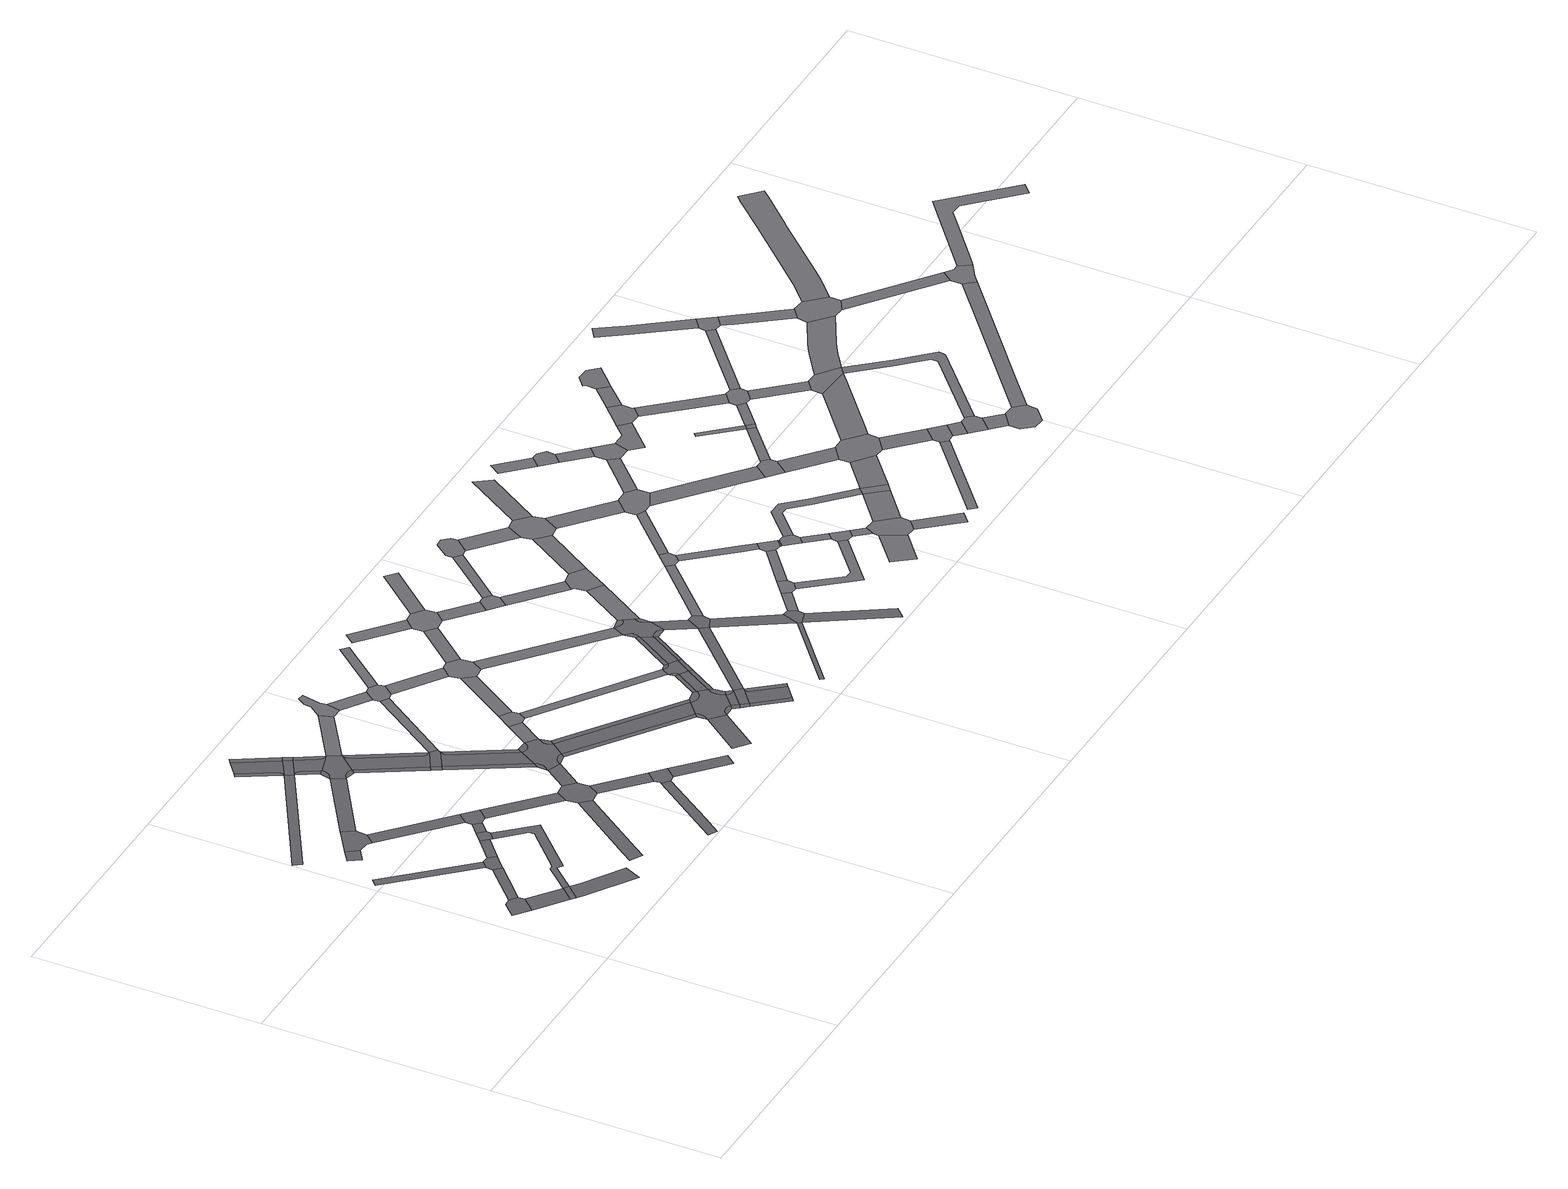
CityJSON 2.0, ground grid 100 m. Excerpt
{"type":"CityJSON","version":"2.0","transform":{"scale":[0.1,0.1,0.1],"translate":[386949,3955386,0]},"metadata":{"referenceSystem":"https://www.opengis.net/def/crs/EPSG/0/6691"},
"CityObjects":{
"road1":{"type":"Road","attributes":{"class":"1040","function":"9020","usage":"9","RoadStructureAttribute.sectionType":"4"},"geometry":[{"type":"MultiSurface","lod":"2","boundaries":[[[0,1,2,3,4,5]]],"semantics":{"surfaces":[{"type":"TrafficArea","function":"1020"}],"values":[0]}}]},
"road2":{"type":"Road","attributes":{"class":"1040","function":"9020","usage":"9","RoadStructureAttribute.sectionType":"1"},"geometry":[{"type":"MultiSurface","lod":"2","boundaries":[[[4,3,6,7]]],"semantics":{"surfaces":[{"type":"TrafficArea","function":"1000"}],"values":[0]}}]},
"road3":{"type":"Road","attributes":{"class":"1040","function":"9020","usage":"9","RoadStructureAttribute.sectionType":"4"},"geometry":[{"type":"MultiSurface","lod":"2","boundaries":[[[7,6,8,9]]],"semantics":{"surfaces":[{"type":"TrafficArea","function":"1020"}],"values":[0]}}]},
"road4":{"type":"Road","attributes":{"class":"1040","function":"9020","usage":"9","RoadStructureAttribute.sectionType":"1"},"geometry":[{"type":"MultiSurface","lod":"2","boundaries":[[[10,11,0,5,12,13]]],"semantics":{"surfaces":[{"type":"TrafficArea","function":"1000"}],"values":[0]}}]},
"road5":{"type":"Road","attributes":{"class":"1040","function":"9020","usage":"9","RoadStructureAttribute.sectionType":"1"},"geometry":[{"type":"MultiSurface","lod":"2","boundaries":[[[14,15,16,17]]],"semantics":{"surfaces":[{"type":"TrafficArea","function":"1000"}],"values":[0]}}]},
"road6":{"type":"Road","attributes":{"class":"1040","function":"9020","usage":"9","RoadStructureAttribute.sectionType":"1"},"geometry":[{"type":"MultiSurface","lod":"2","boundaries":[[[9,8,18,19,20,21]]],"semantics":{"surfaces":[{"type":"TrafficArea","function":"1000"}],"values":[0]}}]},
"road7":{"type":"Road","attributes":{"class":"1040","function":"9020","usage":"9","RoadStructureAttribute.sectionType":"1"},"geometry":[{"type":"MultiSurface","lod":"2","boundaries":[[[22,23,24,25]]],"semantics":{"surfaces":[{"type":"TrafficArea","function":"1000"}],"values":[0]}}]},
"road8":{"type":"Road","attributes":{"class":"1040","function":"9020","usage":"9","RoadStructureAttribute.sectionType":"4"},"geometry":[{"type":"MultiSurface","lod":"2","boundaries":[[[17,16,10,13,26,27,28]]],"semantics":{"surfaces":[{"type":"TrafficArea","function":"1020"}],"values":[0]}}]},
"road9":{"type":"Road","attributes":{"class":"1040","function":"9020","usage":"9","RoadStructureAttribute.sectionType":"4"},"geometry":[{"type":"MultiSurface","lod":"2","boundaries":[[[29,30,22,25,31,32,33,34]]],"semantics":{"surfaces":[{"type":"TrafficArea","function":"1020"}],"values":[0]}}]},
"road10":{"type":"Road","attributes":{"class":"1040","function":"9020","usage":"9","RoadStructureAttribute.sectionType":"1"},"geometry":[{"type":"MultiSurface","lod":"2","boundaries":[[[35,28,27,36]]],"semantics":{"surfaces":[{"type":"TrafficArea","function":"1000"}],"values":[0]}}]},
"road11":{"type":"Road","attributes":{"class":"1040","function":"9020","usage":"9","RoadStructureAttribute.sectionType":"1"},"geometry":[{"type":"MultiSurface","lod":"2","boundaries":[[[37,38,39,40,41,7,9,42,43,44,45,46,47]]],"semantics":{"surfaces":[{"type":"TrafficArea","function":"1000"}],"values":[0]}}]},
"road12":{"type":"Road","attributes":{"class":"1040","function":"9020","usage":"9","RoadStructureAttribute.sectionType":"1"},"geometry":[{"type":"MultiSurface","lod":"2","boundaries":[[[48,49,50,51]]],"semantics":{"surfaces":[{"type":"TrafficArea","function":"1000"}],"values":[0]}}]},
"road13":{"type":"Road","attributes":{"class":"1040","function":"9020","usage":"9","RoadStructureAttribute.sectionType":"4"},"geometry":[{"type":"MultiSurface","lod":"2","boundaries":[[[52,35,36,47,46,53]]],"semantics":{"surfaces":[{"type":"TrafficArea","function":"1020"}],"values":[0]}}]},
"road14":{"type":"Road","attributes":{"class":"1040","function":"9020","usage":"9","RoadStructureAttribute.sectionType":"1"},"geometry":[{"type":"MultiSurface","lod":"2","boundaries":[[[33,32,54,55]]],"semantics":{"surfaces":[{"type":"TrafficArea","function":"1000"}],"values":[0]}}]},
"road15":{"type":"Road","attributes":{"class":"1040","function":"9020","usage":"9","RoadStructureAttribute.sectionType":"1"},"geometry":[{"type":"MultiSurface","lod":"2","boundaries":[[[56,52,53,57]]],"semantics":{"surfaces":[{"type":"TrafficArea","function":"1000"}],"values":[0]}}]},
"road16":{"type":"Road","attributes":{"class":"1040","function":"9020","usage":"9","RoadStructureAttribute.sectionType":"1"},"geometry":[{"type":"MultiSurface","lod":"2","boundaries":[[[58,29,34,59]]],"semantics":{"surfaces":[{"type":"TrafficArea","function":"1000"}],"values":[0]}}]},
"road17":{"type":"Road","attributes":{"class":"1040","function":"9020","usage":"9","RoadStructureAttribute.sectionType":"4"},"geometry":[{"type":"MultiSurface","lod":"2","boundaries":[[[55,54,56,57,60,61,62]]],"semantics":{"surfaces":[{"type":"TrafficArea","function":"1020"}],"values":[0]}}]},
"road18":{"type":"Road","attributes":{"class":"1040","function":"9020","usage":"9","RoadStructureAttribute.sectionType":"1"},"geometry":[{"type":"MultiSurface","lod":"2","boundaries":[[[63,64,65,66,67,68]]],"semantics":{"surfaces":[{"type":"TrafficArea","function":"1000"}],"values":[0]}}]},
"road19":{"type":"Road","attributes":{"class":"1040","function":"9020","usage":"9","RoadStructureAttribute.sectionType":"1"},"geometry":[{"type":"MultiSurface","lod":"2","boundaries":[[[62,61,69,70]]],"semantics":{"surfaces":[{"type":"TrafficArea","function":"1000"}],"values":[0]}}]},
"road20":{"type":"Road","attributes":{"class":"1040","function":"9020","usage":"9","RoadStructureAttribute.sectionType":"1"},"geometry":[{"type":"MultiSurface","lod":"2","boundaries":[[[71,72,73,74,75,76,77,78,79,80,81,48,82]],[[81,80,79,78,77,76,75,74,73,72,83,48]],[[84,71,82,85]]],"semantics":{"surfaces":[{"type":"TrafficArea","function":"1000"},{"type":"TrafficArea","function":"2000"}],"values":[0,1,1]}}]},
"road21":{"type":"Road","attributes":{"class":"1040","function":"9020","usage":"9","RoadStructureAttribute.sectionType":"4"},"geometry":[{"type":"MultiSurface","lod":"2","boundaries":[[[82,48,51,86]],[[85,82,86,87]]],"semantics":{"surfaces":[{"type":"TrafficArea","function":"1020"},{"type":"TrafficArea","function":"2000"}],"values":[0,1]}}]},
"road22":{"type":"Road","attributes":{"class":"1040","function":"9020","usage":"9","RoadStructureAttribute.sectionType":"1"},"geometry":[{"type":"MultiSurface","lod":"2","boundaries":[[[88,89,90,91,92,93]]],"semantics":{"surfaces":[{"type":"TrafficArea","function":"1000"}],"values":[0]}}]},
"road23":{"type":"Road","attributes":{"class":"1040","function":"9020","usage":"9","RoadStructureAttribute.sectionType":"4"},"geometry":[{"type":"MultiSurface","lod":"2","boundaries":[[[94,70,69,63,68,95,96,97]]],"semantics":{"surfaces":[{"type":"TrafficArea","function":"1020"}],"values":[0]}}]},
"road24":{"type":"Road","attributes":{"class":"1040","function":"9020","usage":"9","RoadStructureAttribute.sectionType":"1"},"geometry":[{"type":"MultiSurface","lod":"2","boundaries":[[[98,99,100,101,102,103,104,51,105,106]],[[107,108,109,110,111,112,113,114,86,51,104,103,102,101,100,99,98,106,115]],[[87,86,114,113,112,111,110,109,108,107,115]]],"semantics":{"surfaces":[{"type":"TrafficArea","function":"2000"},{"type":"TrafficArea","function":"1000"}],"values":[0,1,0]}}]},
"road25":{"type":"Road","attributes":{"class":"1040","function":"9020","usage":"9","RoadStructureAttribute.sectionType":"4"},"geometry":[{"type":"MultiSurface","lod":"2","boundaries":[[[115,106,116,117,118,119,120,121,122,58,59,123,124,125,126,127,128,129,130,131,132,133,134]],[[122,121,120,119,118,117,116,106,105,58]],[[130,129,128,127,126,125,124,123,59,135,131]]],"semantics":{"surfaces":[{"type":"TrafficArea","function":"1020"},{"type":"TrafficArea","function":"2000"}],"values":[0,1,1]}}]},
"road26":{"type":"Road","attributes":{"class":"1040","function":"9020","usage":"9","RoadStructureAttribute.sectionType":"1"},"geometry":[{"type":"MultiSurface","lod":"2","boundaries":[[[136,137,138,139,140,141,142,143,144,145,146,147,148,132,131,149,150,151,152]],[[150,149,131,135,153,151]],[[134,133,132,148,147,146,145,144,143,142,141,140,139,138,137,136,152]]],"semantics":{"surfaces":[{"type":"TrafficArea","function":"1000"},{"type":"TrafficArea","function":"2000"}],"values":[0,1,1]}}]},
"road27":{"type":"Road","attributes":{"class":"1040","function":"9020","usage":"9","RoadStructureAttribute.sectionType":"1"},"geometry":[{"type":"MultiSurface","lod":"2","boundaries":[[[96,95,154,155]]],"semantics":{"surfaces":[{"type":"TrafficArea","function":"1000"}],"values":[0]}}]},
"road28":{"type":"Road","attributes":{"class":"1040","function":"9020","usage":"9","RoadStructureAttribute.sectionType":"1"},"geometry":[{"type":"MultiSurface","lod":"2","boundaries":[[[156,94,97,157]]],"semantics":{"surfaces":[{"type":"TrafficArea","function":"1000"}],"values":[0]}}]},
"road29":{"type":"Road","attributes":{"class":"1040","function":"9020","usage":"9","RoadStructureAttribute.sectionType":"4"},"geometry":[{"type":"MultiSurface","lod":"2","boundaries":[[[151,153,158,159]],[[160,152,151,159,161]]],"semantics":{"surfaces":[{"type":"TrafficArea","function":"2000"},{"type":"TrafficArea","function":"1020"}],"values":[0,1]}}]},
"road30":{"type":"Road","attributes":{"class":"1040","function":"9020","usage":"9","RoadStructureAttribute.sectionType":"1"},"geometry":[{"type":"MultiSurface","lod":"2","boundaries":[[[162,163,164,165,166,167,168,169,161,159,170,171]],[[161,169,168,167,166,165,164,163,162,171,172]],[[159,158,173,170]]],"semantics":{"surfaces":[{"type":"TrafficArea","function":"1000"},{"type":"TrafficArea","function":"2000"}],"values":[0,1,1]}}]},
"road31":{"type":"Road","attributes":{"class":"1040","function":"9020","usage":"9","RoadStructureAttribute.sectionType":"4"},"geometry":[{"type":"MultiSurface","lod":"2","boundaries":[[[155,154,174,88,93,175,176]]],"semantics":{"surfaces":[{"type":"TrafficArea","function":"1020"}],"values":[0]}}]},
"road32":{"type":"Road","attributes":{"class":"1040","function":"9020","usage":"9","RoadStructureAttribute.sectionType":"1"},"geometry":[{"type":"MultiSurface","lod":"1","boundaries":[[[177,178,115,134]]]}]},
"road33":{"type":"Road","attributes":{"class":"1040","function":"9020","usage":"9","RoadStructureAttribute.sectionType":"4"},"geometry":[{"type":"MultiSurface","lod":"2","boundaries":[[[179,180,181,182,183,184,185,186,187,188,157,189,190]],[[172,171,191,192,193,194,195,196,197,198,199,200,201]],[[201,200,199,198,197,196,195,194,193,192,191,171,170,202,203,204,205,206,207,208,156,157,188,187,186,185,184,183,182,181,180,179,190,209,210,211,212,213,214,215,216,217,218,219]],[[219,218,217,216,215,214,213,212,211,210,209,220]],[[208,207,206,205,204,203,202,170,173,156]]],"semantics":{"surfaces":[{"type":"TrafficArea","function":"2000"},{"type":"TrafficArea","function":"1020"}],"values":[0,0,1,0,0]}}]},
"road34":{"type":"Road","attributes":{"class":"1040","function":"9020","usage":"9","RoadStructureAttribute.sectionType":"1"},"geometry":[{"type":"MultiSurface","lod":"2","boundaries":[[[176,175,221,222]]],"semantics":{"surfaces":[{"type":"TrafficArea","function":"1000"}],"values":[0]}}]},
"road35":{"type":"Road","attributes":{"class":"1040","function":"9020","usage":"9","RoadStructureAttribute.sectionType":"1"},"geometry":[{"type":"MultiSurface","lod":"1","boundaries":[[[160,223,224,152]]]}]},
"road36":{"type":"Road","attributes":{"class":"1040","function":"9020","usage":"9","RoadStructureAttribute.sectionType":"1"},"geometry":[{"type":"MultiSurface","lod":"1","boundaries":[[[225,201,219,226]]]}]},
"road37":{"type":"Road","attributes":{"class":"1040","function":"9020","usage":"9","RoadStructureAttribute.sectionType":"4"},"geometry":[{"type":"MultiSurface","lod":"1","boundaries":[[[227,228,229,230,231,232,178,177,233]]]}]},
"road38":{"type":"Road","attributes":{"class":"1040","function":"9020","usage":"9","RoadStructureAttribute.sectionType":"4"},"geometry":[{"type":"MultiSurface","lod":"1","boundaries":[[[234,235,236,225,226,237]]]}]},
"road39":{"type":"Road","attributes":{"class":"1040","function":"9020","usage":"9","RoadStructureAttribute.sectionType":"1"},"geometry":[{"type":"MultiSurface","lod":"1","boundaries":[[[227,233,238,239]]]}]},
"road40":{"type":"Road","attributes":{"class":"1040","function":"9020","usage":"9","RoadStructureAttribute.sectionType":"1"},"geometry":[{"type":"MultiSurface","lod":"2","boundaries":[[[240,209,190,241,242,243]],[[220,209,240,243,244]],[[241,190,189,245,242]]],"semantics":{"surfaces":[{"type":"TrafficArea","function":"1000"},{"type":"TrafficArea","function":"2000"}],"values":[0,1,1]}}]},
"road41":{"type":"Road","attributes":{"class":"1040","function":"9020","usage":"9","RoadStructureAttribute.sectionType":"1"},"geometry":[{"type":"MultiSurface","lod":"2","boundaries":[[[246,247,248,249]]],"semantics":{"surfaces":[{"type":"TrafficArea","function":"1000"}],"values":[0]}}]},
"road42":{"type":"Road","attributes":{"class":"1040","function":"9020","usage":"9","RoadStructureAttribute.sectionType":"4"},"geometry":[{"type":"MultiSurface","lod":"1","boundaries":[[[250,251,252,239,238,224,223,253]]]}]},
"road43":{"type":"Road","attributes":{"class":"1040","function":"9020","usage":"9","RoadStructureAttribute.sectionType":"1"},"geometry":[{"type":"MultiSurface","lod":"1","boundaries":[[[254,255,236,235,256]]]}]},
"road44":{"type":"Road","attributes":{"class":"1040","function":"9020","usage":"9","RoadStructureAttribute.sectionType":"1"},"geometry":[{"type":"MultiSurface","lod":"1","boundaries":[[[250,253,257,258]]]}]},
"road45":{"type":"Road","attributes":{"class":"1040","function":"9020","usage":"9","RoadStructureAttribute.sectionType":"1"},"geometry":[{"type":"MultiSurface","lod":"1","boundaries":[[[259,260,234,237,261,262]]]}]},
"road46":{"type":"Road","attributes":{"class":"1040","function":"9020","usage":"9","RoadStructureAttribute.sectionType":"4"},"geometry":[{"type":"MultiSurface","lod":"2","boundaries":[[[263,244,243,264,265,266,267,268,269,270,271,272,273,274]],[[275,276,277,278,279,280,281,282,283,284,285,249,286,287]],[[274,273,272,271,270,269,268,267,266,265,264,243,242,288,289,290,291,292,293,294,246,249,285,284,283,282,281,280,279,278,277,276,275,287,295,296,297,298,299,300,301,302,303,304,305]],[[294,293,292,291,290,289,288,242,245,246]],[[305,304,303,302,301,300,299,298,297,296,295,306,307]]],"semantics":{"surfaces":[{"type":"TrafficArea","function":"2000"},{"type":"TrafficArea","function":"1020"}],"values":[0,0,1,0,0]}}]},
"road47":{"type":"Road","attributes":{"class":"1040","function":"9020","usage":"9","RoadStructureAttribute.sectionType":"1"},"geometry":[{"type":"MultiSurface","lod":"1","boundaries":[[[308,252,251,309]]]}]},
"road48":{"type":"Road","attributes":{"class":"1040","function":"9020","usage":"9","RoadStructureAttribute.sectionType":"1"},"geometry":[{"type":"MultiSurface","lod":"2","boundaries":[[[310,311,312,313,314,315,316,295,287,317,318,319]],[[306,295,316,315,314,313,312,311,310,319]],[[317,287,286,320,318]]],"semantics":{"surfaces":[{"type":"TrafficArea","function":"1000"},{"type":"TrafficArea","function":"2000"}],"values":[0,1,1]}}]},
"road49":{"type":"Road","attributes":{"class":"1040","function":"9020","usage":"9","RoadStructureAttribute.sectionType":"4"},"geometry":[{"type":"MultiSurface","lod":"1","boundaries":[[[321,322,323,324,325,326,258,257,255,254,327]]]}]},
"road50":{"type":"Road","attributes":{"class":"1040","function":"9020","usage":"9","RoadStructureAttribute.sectionType":"4"},"geometry":[{"type":"MultiSurface","lod":"2","boundaries":[[[319,318,328,329,330]],[[318,320,331,328]]],"semantics":{"surfaces":[{"type":"TrafficArea","function":"1020"},{"type":"TrafficArea","function":"2000"}],"values":[0,1]}}]},
"road51":{"type":"Road","attributes":{"class":"1040","function":"9020","usage":"9","RoadStructureAttribute.sectionType":"1"},"geometry":[{"type":"MultiSurface","lod":"2","boundaries":[[[329,332,333,334,335,336,337,338,339,340]],[[341,342,343,344,328,331,345,346]],[[338,337,336,335,334,333,332,329,328,344,343,342,341,346,339]]],"semantics":{"surfaces":[{"type":"TrafficArea","function":"2000"},{"type":"TrafficArea","function":"1000"}],"values":[0,0,1]}}]},
"road52":{"type":"Road","attributes":{"class":"1040","function":"9020","usage":"9","RoadStructureAttribute.sectionType":"1"},"geometry":[{"type":"MultiSurface","lod":"2","boundaries":[[[347,305,307,348]],[[349,350,274,305,347]],[[351,263,274,350,349]]],"semantics":{"surfaces":[{"type":"TrafficArea","function":"2000"},{"type":"TrafficArea","function":"1000"}],"values":[0,1,0]}}]},
"road53":{"type":"Road","attributes":{"class":"1040","function":"9020","usage":"9","RoadStructureAttribute.sectionType":"1"},"geometry":[{"type":"MultiSurface","lod":"1","boundaries":[[[352,326,325,353]]]}]},
"road54":{"type":"Road","attributes":{"class":"1040","function":"9020","usage":"9","RoadStructureAttribute.sectionType":"4"},"geometry":[{"type":"MultiSurface","lod":"2","boundaries":[[[354,355,356,357,358,359,360,361,261,351,349]],[[362,347,348,363]],[[364,365,366,367,368,369,370,371,372,262,261,361,360,359,358,357,356,355,354,349,347,362,373]],[[374,262,372,371,370,369,368,367,366,365,364,373]]],"semantics":{"surfaces":[{"type":"TrafficArea","function":"2000"},{"type":"TrafficArea","function":"1020"}],"values":[0,0,1,0]}}]},
"road55":{"type":"Road","attributes":{"class":"1040","function":"9020","usage":"9","RoadStructureAttribute.sectionType":"1"},"geometry":[{"type":"MultiSurface","lod":"1","boundaries":[[[375,376,377,378]]]}]},
"road56":{"type":"Road","attributes":{"class":"1040","function":"9020","usage":"9","RoadStructureAttribute.sectionType":"1"},"geometry":[{"type":"MultiSurface","lod":"1","boundaries":[[[323,322,379,380,381,382]]]}]},
"road57":{"type":"Road","attributes":{"class":"1040","function":"9020","usage":"9","RoadStructureAttribute.sectionType":"1"},"geometry":[{"type":"MultiSurface","lod":"2","boundaries":[[[383,319,330,384]]],"semantics":{"surfaces":[{"type":"TrafficArea","function":"1000"}],"values":[0]}}]},
"road58":{"type":"Road","attributes":{"class":"1040","function":"9020","usage":"9","RoadStructureAttribute.sectionType":"1"},"geometry":[{"type":"MultiSurface","lod":"2","boundaries":[[[385,374,373,386]],[[386,373,362,387,388,389]],[[389,388,387,362,363,390]]],"semantics":{"surfaces":[{"type":"TrafficArea","function":"2000"},{"type":"TrafficArea","function":"1000"}],"values":[0,1,0]}}]},
"road59":{"type":"Road","attributes":{"class":"1040","function":"9020","usage":"9","RoadStructureAttribute.sectionType":"4"},"geometry":[{"type":"MultiSurface","lod":"1","boundaries":[[[391,392,393,378,377,352,353,394]]]}]},
"road60":{"type":"Road","attributes":{"class":"1040","function":"9020","usage":"9","RoadStructureAttribute.sectionType":"1"},"geometry":[{"type":"MultiSurface","lod":"2","boundaries":[[[395,396,397,398]]],"semantics":{"surfaces":[{"type":"TrafficArea","function":"1000"}],"values":[0]}}]},
"road61":{"type":"Road","attributes":{"class":"1040","function":"9020","usage":"9","RoadStructureAttribute.sectionType":"1"},"geometry":[{"type":"MultiSurface","lod":"1","boundaries":[[[391,394,399,400]]]}]},
"road62":{"type":"Road","attributes":{"class":"1040","function":"9020","usage":"9","RoadStructureAttribute.sectionType":"4"},"geometry":[{"type":"MultiSurface","lod":"2","boundaries":[[[401,382,402,403,404,405,406,407,408,409,410,411]],[[412,413,414,415,416,417,418,419,420,421,422,389,390,423]],[[410,409,408,407,406,405,404,403,402,382,381,424,425,426,427,428,429,430,431,432,386,389,422,421,420,419,418,417,416,415,414,413,412,423,433,434,435,436,437,438,439,440,441,411]],[[442,441,440,439,438,437,436,435,434,433]],[[432,431,430,429,428,427,426,425,424,381,385,386]]],"semantics":{"surfaces":[{"type":"TrafficArea","function":"2000"},{"type":"TrafficArea","function":"1020"}],"values":[0,0,1,0,0]}}]},
"road63":{"type":"Road","attributes":{"class":"1040","function":"9020","usage":"9","RoadStructureAttribute.sectionType":"1"},"geometry":[{"type":"MultiSurface","lod":"2","boundaries":[[[433,423,383,443]]],"semantics":{"surfaces":[{"type":"TrafficArea","function":"1000"}],"values":[0]}}]},
"road64":{"type":"Road","attributes":{"class":"1040","function":"9020","usage":"9","RoadStructureAttribute.sectionType":"4"},"geometry":[{"type":"MultiSurface","lod":"1","boundaries":[[[444,445,400,399,446,447]]]}]},
"road65":{"type":"Road","attributes":{"class":"1040","function":"9020","usage":"9","RoadStructureAttribute.sectionType":"1"},"geometry":[{"type":"MultiSurface","lod":"1","boundaries":[[[448,393,392,449]]]}]},
"road66":{"type":"Road","attributes":{"class":"1040","function":"9020","usage":"9","RoadStructureAttribute.sectionType":"4"},"geometry":[{"type":"MultiSurface","lod":"2","boundaries":[[[450,451,443,383,384,452]]],"semantics":{"surfaces":[{"type":"TrafficArea","function":"1020"}],"values":[0]}}]},
"road67":{"type":"Road","attributes":{"class":"1040","function":"9020","usage":"9","RoadStructureAttribute.sectionType":"1"},"geometry":[{"type":"MultiSurface","lod":"2","boundaries":[[[452,384,395,453]]],"semantics":{"surfaces":[{"type":"TrafficArea","function":"1000"}],"values":[0]}}]},
"road68":{"type":"Road","attributes":{"class":"1040","function":"9020","usage":"9","RoadStructureAttribute.sectionType":"1"},"geometry":[{"type":"MultiSurface","lod":"1","boundaries":[[[454,401,442,455]]]}]},
"road69":{"type":"Road","attributes":{"class":"1040","function":"9020","usage":"9","RoadStructureAttribute.sectionType":"1"},"geometry":[{"type":"MultiSurface","lod":"1","boundaries":[[[447,446,456,457]]]}]},
"road70":{"type":"Road","attributes":{"class":"1040","function":"9020","usage":"9","RoadStructureAttribute.sectionType":"4"},"geometry":[{"type":"MultiSurface","lod":"2","boundaries":[[[458,459,453,395,398,460]]],"semantics":{"surfaces":[{"type":"TrafficArea","function":"1020"}],"values":[0]}}]},
"road71":{"type":"Road","attributes":{"class":"1040","function":"9020","usage":"9","RoadStructureAttribute.sectionType":"1"},"geometry":[{"type":"MultiSurface","lod":"2","boundaries":[[[460,398,461,462]]],"semantics":{"surfaces":[{"type":"TrafficArea","function":"1000"}],"values":[0]}}]},
"road72":{"type":"Road","attributes":{"class":"1040","function":"9020","usage":"9","RoadStructureAttribute.sectionType":"1"},"geometry":[{"type":"MultiSurface","lod":"1","boundaries":[[[463,445,444,464]]]}]},
"road73":{"type":"Road","attributes":{"class":"1040","function":"9020","usage":"9","RoadStructureAttribute.sectionType":"4"},"geometry":[{"type":"MultiSurface","lod":"1","boundaries":[[[465,457,456,466,454,455,467]]]}]},
"road74":{"type":"Road","attributes":{"class":"1040","function":"9020","usage":"9","RoadStructureAttribute.sectionType":"1"},"geometry":[{"type":"MultiSurface","lod":"1","boundaries":[[[468,459,458,469]]]}]},
"road75":{"type":"Road","attributes":{"class":"1040","function":"9020","usage":"9","RoadStructureAttribute.sectionType":"1"},"geometry":[{"type":"MultiSurface","lod":"1","boundaries":[[[470,451,450,471]]]}]},
"road76":{"type":"Road","attributes":{"class":"1040","function":"9020","usage":"9","RoadStructureAttribute.sectionType":"4"},"geometry":[{"type":"MultiSurface","lod":"1","boundaries":[[[472,473,468,469,474,475]]]}]},
"road77":{"type":"Road","attributes":{"class":"1040","function":"9020","usage":"9","RoadStructureAttribute.sectionType":"4"},"geometry":[{"type":"MultiSurface","lod":"1","boundaries":[[[476,477,478,479,480,463,464,481]]]}]},
"road78":{"type":"Road","attributes":{"class":"1040","function":"9020","usage":"9","RoadStructureAttribute.sectionType":"1"},"geometry":[{"type":"MultiSurface","lod":"1","boundaries":[[[482,465,467,483]]]}]},
"road79":{"type":"Road","attributes":{"class":"1040","function":"9020","usage":"9","RoadStructureAttribute.sectionType":"4"},"geometry":[{"type":"MultiSurface","lod":"1","boundaries":[[[484,485,470,471,486,487]]]}]},
"road80":{"type":"Road","attributes":{"class":"1040","function":"9020","usage":"9","RoadStructureAttribute.sectionType":"1"},"geometry":[{"type":"MultiSurface","lod":"1","boundaries":[[[476,481,488,489]]]}]},
"road81":{"type":"Road","attributes":{"class":"1040","function":"9020","usage":"9","RoadStructureAttribute.sectionType":"1"},"geometry":[{"type":"MultiSurface","lod":"1","boundaries":[[[490,473,472,491]]]}]},
"road82":{"type":"Road","attributes":{"class":"1040","function":"9020","usage":"9","RoadStructureAttribute.sectionType":"1"},"geometry":[{"type":"MultiSurface","lod":"1","boundaries":[[[475,474,492,493,494,495,496]]]}]},
"road83":{"type":"Road","attributes":{"class":"1040","function":"9020","usage":"9","RoadStructureAttribute.sectionType":"1"},"geometry":[{"type":"MultiSurface","lod":"1","boundaries":[[[497,487,486,498,499,500]]]}]},
"road84":{"type":"Road","attributes":{"class":"1040","function":"9020","usage":"9","RoadStructureAttribute.sectionType":"4"},"geometry":[{"type":"MultiSurface","lod":"1","boundaries":[[[501,502,503,489,488,482,483,504]]]}]},
"road85":{"type":"Road","attributes":{"class":"1040","function":"9020","usage":"9","RoadStructureAttribute.sectionType":"1"},"geometry":[{"type":"MultiSurface","lod":"1","boundaries":[[[505,485,484,506]]]}]},
"road86":{"type":"Road","attributes":{"class":"1040","function":"9020","usage":"9","RoadStructureAttribute.sectionType":"4"},"geometry":[{"type":"MultiSurface","lod":"1","boundaries":[[[500,499,490,491,507,508]]]}]},
"road87":{"type":"Road","attributes":{"class":"1040","function":"9020","usage":"9","RoadStructureAttribute.sectionType":"1"},"geometry":[{"type":"MultiSurface","lod":"1","boundaries":[[[508,507,509,510]]]}]},
"road88":{"type":"Road","attributes":{"class":"1040","function":"9020","usage":"9","RoadStructureAttribute.sectionType":"4"},"geometry":[{"type":"MultiSurface","lod":"1","boundaries":[[[511,512,510,509,513,514]]]}]},
"road89":{"type":"Road","attributes":{"class":"1040","function":"9020","usage":"9","RoadStructureAttribute.sectionType":"1"},"geometry":[{"type":"MultiSurface","lod":"1","boundaries":[[[515,516,517,518]]]}]},
"road90":{"type":"Road","attributes":{"class":"1040","function":"9020","usage":"9","RoadStructureAttribute.sectionType":"1"},"geometry":[{"type":"MultiSurface","lod":"1","boundaries":[[[514,513,519,520]]]}]},
"road91":{"type":"Road","attributes":{"class":"1040","function":"9020","usage":"9","RoadStructureAttribute.sectionType":"1"},"geometry":[{"type":"MultiSurface","lod":"1","boundaries":[[[521,501,504,522,523,524]]]}]},
"road92":{"type":"Road","attributes":{"class":"1040","function":"9020","usage":"9","RoadStructureAttribute.sectionType":"4"},"geometry":[{"type":"MultiSurface","lod":"1","boundaries":[[[520,519,494,493,525,526]]]}]},
"road93":{"type":"Road","attributes":{"class":"1040","function":"9020","usage":"9","RoadStructureAttribute.sectionType":"1"},"geometry":[{"type":"MultiSurface","lod":"1","boundaries":[[[527,503,502,528]]]}]},
"road94":{"type":"Road","attributes":{"class":"1040","function":"9020","usage":"9","RoadStructureAttribute.sectionType":"1"},"geometry":[{"type":"MultiSurface","lod":"1","boundaries":[[[526,525,529,530]]]}]},
"road95":{"type":"Road","attributes":{"class":"1040","function":"9020","usage":"9","RoadStructureAttribute.sectionType":"4"},"geometry":[{"type":"MultiSurface","lod":"1","boundaries":[[[531,532,533,524,523,505,506,534]]]}]},
"road96":{"type":"Road","attributes":{"class":"1040","function":"9020","usage":"9","RoadStructureAttribute.sectionType":"4"},"geometry":[{"type":"MultiSurface","lod":"1","boundaries":[[[535,536,530,529,516,515,537,538]]]}]},
"road97":{"type":"Road","attributes":{"class":"1040","function":"9020","usage":"9","RoadStructureAttribute.sectionType":"1"},"geometry":[{"type":"MultiSurface","lod":"1","boundaries":[[[539,540,541,542,512,511,543,544,545,546]]]}]},
"road98":{"type":"Road","attributes":{"class":"1040","function":"9020","usage":"9","RoadStructureAttribute.sectionType":"1"},"geometry":[{"type":"MultiSurface","lod":"1","boundaries":[[[538,537,547,548]]]}]},
"road99":{"type":"Road","attributes":{"class":"1040","function":"9020","usage":"9","RoadStructureAttribute.sectionType":"1"},"geometry":[{"type":"MultiSurface","lod":"1","boundaries":[[[536,535,549,546]]]}]},
"road100":{"type":"Road","attributes":{"class":"1040","function":"9020","usage":"9","RoadStructureAttribute.sectionType":"1"},"geometry":[{"type":"MultiSurface","lod":"1","boundaries":[[[550,531,534,551,552]]]}]},
"road101":{"type":"Road","attributes":{"class":"1040","function":"9020","usage":"9","RoadStructureAttribute.sectionType":"1"},"geometry":[{"type":"MultiSurface","lod":"1","boundaries":[[[553,554,555,556]]]}]},
"road102":{"type":"Road","attributes":{"class":"1040","function":"9020","usage":"9","RoadStructureAttribute.sectionType":"1"},"geometry":[{"type":"MultiSurface","lod":"1","boundaries":[[[557,533,532,558]]]}]},
"road103":{"type":"Road","attributes":{"class":"1040","function":"9020","usage":"9","RoadStructureAttribute.sectionType":"4"},"geometry":[{"type":"MultiSurface","lod":"1","boundaries":[[[559,560,556,555,561,562]]]}]},
"road104":{"type":"Road","attributes":{"class":"1040","function":"9020","usage":"9","RoadStructureAttribute.sectionType":"4"},"geometry":[{"type":"MultiSurface","lod":"1","boundaries":[[[563,539,546,549,564]]]}]},
"road105":{"type":"Road","attributes":{"class":"1040","function":"9020","usage":"9","RoadStructureAttribute.sectionType":"1"},"geometry":[{"type":"MultiSurface","lod":"1","boundaries":[[[562,561,565,566]]]}]},
"road106":{"type":"Road","attributes":{"class":"1040","function":"9020","usage":"9","RoadStructureAttribute.sectionType":"4"},"geometry":[{"type":"MultiSurface","lod":"1","boundaries":[[[567,568,569,552,551,570,571]]]}]},
"road107":{"type":"Road","attributes":{"class":"1040","function":"9020","usage":"9","RoadStructureAttribute.sectionType":"4"},"geometry":[{"type":"MultiSurface","lod":"1","boundaries":[[[566,565,557,558,572,573]]]}]},
"road108":{"type":"Road","attributes":{"class":"1040","function":"9020","usage":"9","RoadStructureAttribute.sectionType":"1"},"geometry":[{"type":"MultiSurface","lod":"1","boundaries":[[[574,563,564,575]]]}]},
"road109":{"type":"Road","attributes":{"class":"1040","function":"9020","usage":"9","RoadStructureAttribute.sectionType":"1"},"geometry":[{"type":"MultiSurface","lod":"1","boundaries":[[[576,577,578,579]]]}]},
"road110":{"type":"Road","attributes":{"class":"1040","function":"9020","usage":"9","RoadStructureAttribute.sectionType":"1"},"geometry":[{"type":"MultiSurface","lod":"1","boundaries":[[[580,571,570,581,582]]]}]},
"road111":{"type":"Road","attributes":{"class":"1040","function":"9020","usage":"9","RoadStructureAttribute.sectionType":"1"},"geometry":[{"type":"MultiSurface","lod":"1","boundaries":[[[583,584,573,572,585,586]]]}]},
"road112":{"type":"Road","attributes":{"class":"1040","function":"9020","usage":"9","RoadStructureAttribute.sectionType":"1"},"geometry":[{"type":"MultiSurface","lod":"1","boundaries":[[[587,568,567,588,589]]]}]},
"road113":{"type":"Road","attributes":{"class":"1040","function":"9020","usage":"9","RoadStructureAttribute.sectionType":"4"},"geometry":[{"type":"MultiSurface","lod":"1","boundaries":[[[590,591,582,581,574,575,592,593]]]}]},
"road114":{"type":"Road","attributes":{"class":"1040","function":"9020","usage":"9","RoadStructureAttribute.sectionType":"1"},"geometry":[{"type":"MultiSurface","lod":"1","boundaries":[[[594,595,589,596]]]}]},
"road115":{"type":"Road","attributes":{"class":"1040","function":"9020","usage":"9","RoadStructureAttribute.sectionType":"4"},"geometry":[{"type":"MultiSurface","lod":"1","boundaries":[[[597,598,599,583,586,600,601]]]}]},
"road116":{"type":"Road","attributes":{"class":"1040","function":"9020","usage":"9","RoadStructureAttribute.sectionType":"4"},"geometry":[{"type":"MultiSurface","lod":"1","boundaries":[[[596,589,588,602]]]}]},
"road117":{"type":"Road","attributes":{"class":"1040","function":"9020","usage":"9","RoadStructureAttribute.sectionType":"1"},"geometry":[{"type":"MultiSurface","lod":"1","boundaries":[[[593,592,603,604]]]}]},
"road118":{"type":"Road","attributes":{"class":"1040","function":"9020","usage":"9","RoadStructureAttribute.sectionType":"1"},"geometry":[{"type":"MultiSurface","lod":"1","boundaries":[[[602,605,606,596]]]}]},
"road119":{"type":"Road","attributes":{"class":"1040","function":"9020","usage":"9","RoadStructureAttribute.sectionType":"4"},"geometry":[{"type":"MultiSurface","lod":"1","boundaries":[[[604,603,576,579,607,608,609]]]}]},
"road120":{"type":"Road","attributes":{"class":"1040","function":"9020","usage":"9","RoadStructureAttribute.sectionType":"1"},"geometry":[{"type":"MultiSurface","lod":"1","boundaries":[[[601,600,610,611]]]}]},
"road121":{"type":"Road","attributes":{"class":"1040","function":"9020","usage":"9","RoadStructureAttribute.sectionType":"1"},"geometry":[{"type":"MultiSurface","lod":"1","boundaries":[[[612,599,598,613]]]}]},
"road122":{"type":"Road","attributes":{"class":"1040","function":"9020","usage":"9","RoadStructureAttribute.sectionType":"1"},"geometry":[{"type":"MultiSurface","lod":"1","boundaries":[[[609,608,614,615]]]}]},
"road123":{"type":"Road","attributes":{"class":"1040","function":"9020","usage":"9","RoadStructureAttribute.sectionType":"4"},"geometry":[{"type":"MultiSurface","lod":"1","boundaries":[[[616,615,614,617,618,619,620]]]}]},
"road124":{"type":"Road","attributes":{"class":"1040","function":"9020","usage":"9","RoadStructureAttribute.sectionType":"1"},"geometry":[{"type":"MultiSurface","lod":"1","boundaries":[[[621,622,623,591,590,624]]]}]},
"road125":{"type":"Road","attributes":{"class":"1040","function":"9020","usage":"9","RoadStructureAttribute.sectionType":"4"},"geometry":[{"type":"MultiSurface","lod":"1","boundaries":[[[625,626,611,610,606,605,627,628]]]}]},
"road126":{"type":"Road","attributes":{"class":"1040","function":"9020","usage":"9","RoadStructureAttribute.sectionType":"1"},"geometry":[{"type":"MultiSurface","lod":"1","boundaries":[[[618,617,629,630]]]}]},
"road127":{"type":"Road","attributes":{"class":"1040","function":"9020","usage":"9","RoadStructureAttribute.sectionType":"4"},"geometry":[{"type":"MultiSurface","lod":"1","boundaries":[[[631,632,633,634,635,612,613,636]]]}]},
"road128":{"type":"Road","attributes":{"class":"1040","function":"9020","usage":"9","RoadStructureAttribute.sectionType":"4"},"geometry":[{"type":"MultiSurface","lod":"1","boundaries":[[[637,638,630,629,639,640,641,642]]]}]},
"road129":{"type":"Road","attributes":{"class":"1040","function":"9020","usage":"9","RoadStructureAttribute.sectionType":"1"},"geometry":[{"type":"MultiSurface","lod":"1","boundaries":[[[628,627,643,644]]]}]},
"road130":{"type":"Road","attributes":{"class":"1040","function":"9020","usage":"9","RoadStructureAttribute.sectionType":"4"},"geometry":[{"type":"MultiSurface","lod":"1","boundaries":[[[645,646,644,643,623,622,647]]]}]},
"road131":{"type":"Road","attributes":{"class":"1040","function":"9020","usage":"9","RoadStructureAttribute.sectionType":"1"},"geometry":[{"type":"MultiSurface","lod":"1","boundaries":[[[648,649,626,625,650]]]}]},
"road132":{"type":"Road","attributes":{"class":"1040","function":"9020","usage":"9","RoadStructureAttribute.sectionType":"1"},"geometry":[{"type":"MultiSurface","lod":"1","boundaries":[[[647,651,652,653,654,620,619,655,656,657,645]]]}]},
"road133":{"type":"Road","attributes":{"class":"1040","function":"9020","usage":"9","RoadStructureAttribute.sectionType":"1"},"geometry":[{"type":"MultiSurface","lod":"1","boundaries":[[[658,659,660,661,662,663,664]]]}]},
"road134":{"type":"Road","attributes":{"class":"1040","function":"9020","usage":"9","RoadStructureAttribute.sectionType":"1"},"geometry":[{"type":"MultiSurface","lod":"1","boundaries":[[[665,666,667,668,669,670,671,672,673,674,675,676,646,645]]]}]},
"road135":{"type":"Road","attributes":{"class":"1040","function":"9020","usage":"9","RoadStructureAttribute.sectionType":"4"},"geometry":[{"type":"MultiSurface","lod":"1","boundaries":[[[664,663,677,648,650,678,679]]]}]},
"road136":{"type":"Road","attributes":{"class":"1040","function":"9020","usage":"9","RoadStructureAttribute.sectionType":"1"},"geometry":[{"type":"MultiSurface","lod":"1","boundaries":[[[680,681,682,683,684,638,637,685]]]}]},
"road137":{"type":"Road","attributes":{"class":"1040","function":"9020","usage":"9","RoadStructureAttribute.sectionType":"1"},"geometry":[{"type":"MultiSurface","lod":"1","boundaries":[[[686,687,688,679,678,689,690,691]]]}]},
"road138":{"type":"Road","attributes":{"class":"1040","function":"9020","usage":"9","RoadStructureAttribute.sectionType":"4"},"geometry":[{"type":"MultiSurface","lod":"1","boundaries":[[[692,693,691,690,671,670,694,695]]]}]},
"road139":{"type":"Road","attributes":{"class":"1040","function":"9020","usage":"9","RoadStructureAttribute.sectionType":"1"},"geometry":[{"type":"MultiSurface","lod":"1","boundaries":[[[695,694,696,697]]]}]},
"road140":{"type":"Road","attributes":{"class":"1040","function":"9020","usage":"9","RoadStructureAttribute.sectionType":"4"},"geometry":[{"type":"MultiSurface","lod":"1","boundaries":[[[696,683,682,698,699,700,701,697]]]}]},
"road141":{"type":"Road","attributes":{"class":"1040","function":"9020","usage":"9","RoadStructureAttribute.sectionType":"1"},"geometry":[{"type":"MultiSurface","lod":"1","boundaries":[[[702,703,704,705,706,707,693,692,708,709,710,711,712,713,714]]]}]},
"road142":{"type":"Road","attributes":{"class":"1040","function":"9020","usage":"9","RoadStructureAttribute.sectionType":"1"},"geometry":[{"type":"MultiSurface","lod":"1","boundaries":[[[700,699,715,716,717,718,719,720,721,722]]]}]}
},
"vertices":[
[179,521,0],[149,519,0],[93,461,0],[159,411,0],[215,469,0],[213,499,0],
[291,309,0],[346,367,0],
[311,294,0],[367,353,0],
[335,669,0],[218,558,0],[250,533,0],[362,639,0],
[63,1054,0],[34,1027,0],[336,699,0],[366,726,0],
[341,271,0],[546,139,0],[581,212,0],[406,322,0],
[183,1236,0],[131,1200,0],[165,1151,0],[217,1186,0],
[385,661,0],[423,694,0],[396,724,0],
[295,1312,0],[275,1299,0],[267,1183,0],[284,1168,0],[324,1212,0],[328,1262,0],
[484,802,0],[511,772,0],
[622,655,0],[622,633,0],[459,472,0],[442,473,0],[396,421,0],[415,406,0],[459,453,0],[482,437,0],[688,642,0],[551,788,0],[522,761,0],
[536,1679,0],[10,1376,0],[34,1344,0],[556,1645,0],
[525,838,0],[552,808,0],
[570,908,0],[610,952,0],
[570,878,0],[596,848,0],
[596,1508,0],[625,1455,0],
[601,852,0],[631,852,0],[672,897,0],
[885,577,0],[662,266,0],[630,222,0],[683,193,0],[717,241,0],[927,534,0],
[880,627,0],[912,679,0],
[517,1904,0],[457,1857,0],[458,1855,0],[543,1710,0],[544,1707,0],[545,1703,0],[545,1699,0],[545,1695,0],[544,1691,0],[542,1687,0],[540,1683,0],[620,1729,0],[439,1844,0],[535,1918,0],[639,1740,0],
[640,1694,0],[659,1705,0],
[1149,349,0],[980,110,0],[923,29,0],[960,8,0],[1017,89,0],[1183,324,0],
[961,684,0],[977,539,0],[1009,591,0],[1004,641,0],
[626,1568,0],[588,1634,0],[584,1638,0],[580,1641,0],[575,1643,0],[570,1645,0],[564,1645,0],[607,1557,0],[628,1563,0],[721,1591,0],[716,1591,0],[710,1592,0],[704,1594,0],[700,1597,0],[696,1601,0],[693,1605,0],[689,1611,0],[726,1592,0],
[630,1557,0],[630,1551,0],[630,1544,0],[627,1537,0],[623,1530,0],[617,1524,0],[612,1519,0],[640,1465,0],[647,1468,0],[653,1469,0],[661,1470,0],[668,1469,0],[674,1468,0],[681,1466,0],[685,1463,0],[688,1461,0],[753,1537,0],[754,1537,0],[756,1540,0],[673,1444,0],
[924,1246,0],[918,1245,0],[912,1246,0],[908,1246,0],[904,1248,0],[901,1251,0],[898,1254,0],[752,1504,0],[750,1510,0],[749,1516,0],[749,1523,0],[750,1529,0],[751,1534,0],[689,1459,0],[692,1455,0],[843,1198,0],[927,1247,0],[824,1187,0],
[1150,381,0],[1191,427,0],
[1030,780,0],[1088,758,0],
[846,1148,0],[865,1160,0],[960,1225,0],[950,1209,0],
[1091,927,0],[1087,931,0],[1085,935,0],[943,1178,0],[942,1183,0],[942,1190,0],[944,1196,0],[946,1201,0],[1046,852,0],[1091,926,0],[1103,947,0],[1032,830,0],
[1153,354,0],[1209,327,0],[1250,373,0],
[975,1685,0],[955,1744,0],
[1150,784,0],[1144,787,0],[1138,788,0],[1131,788,0],[1125,787,0],[1119,785,0],[1112,783,0],[1107,780,0],[1102,776,0],[1098,772,0],[1138,767,0],[1151,784,0],[1096,923,0],[1100,920,0],[1106,918,0],[1113,918,0],[1121,918,0],[1127,919,0],[1132,922,0],[1137,925,0],[1142,929,0],[1145,933,0],[1153,945,0],[1051,841,0],[1053,836,0],[1054,830,0],[1054,824,0],[1053,817,0],[1051,811,0],[1046,803,0],[1198,844,0],[1192,849,0],[1188,852,0],[1186,856,0],[1185,862,0],[1184,868,0],[1184,874,0],[1185,880,0],[1187,887,0],[1191,893,0],[1202,910,0],[1211,861,0],
[1396,159,0],[1435,205,0],
[1183,1549,0],[1150,1572,0],
[1221,1048,0],[1271,1015,0],
[1038,1748,0],[1034,1778,0],[1050,1860,0],[1020,1861,0],[997,1825,0],[996,1795,0],[1025,1685,0],
[1322,1055,0],[1317,1084,0],[1267,1117,0],[1301,1021,0],
[1144,1602,0],[1181,1649,0],
[1199,843,0],[1623,447,0],[1627,443,0],[1687,495,0],[1704,509,0],[1610,429,0],
[1617,384,0],[1485,210,0],[1549,161,0],[1677,331,0],
[1249,1602,0],[1245,1632,0],[1211,1653,0],[1212,1555,0],
[1468,1314,0],[1428,1362,0],[1323,1093,0],
[1419,1411,0],[1461,1455,0],
[1695,792,0],[1674,806,0],[1815,658,0],[1836,692,0],
[1753,519,0],[1691,491,0],[1698,487,0],[1705,484,0],[1714,482,0],[1726,481,0],[1735,482,0],[1744,485,0],[1750,488,0],[1755,493,0],[1760,499,0],[1765,507,0],[1736,348,0],[1733,350,0],[1729,352,0],[1724,353,0],[1717,353,0],[1711,353,0],[1704,352,0],[1698,350,0],[1693,348,0],[1689,345,0],[1685,341,0],[1722,332,0],[1738,346,0],[1629,438,0],[1631,433,0],[1633,425,0],[1633,418,0],[1632,410,0],[1630,404,0],[1626,398,0],[1796,396,0],[1791,404,0],[1788,411,0],[1786,418,0],[1785,426,0],[1785,436,0],[1786,445,0],[1787,452,0],[1790,460,0],[1795,469,0],[1797,473,0],[1813,410,0],[1809,460,0],
[1391,1870,0],[1421,1844,0],
[1831,381,0],[1827,380,0],[1821,379,0],[1817,379,0],[1812,380,0],[1809,382,0],[1805,385,0],[1739,346,0],[1760,320,0],[1835,383,0],[1743,306,0],
[1514,1320,0],[1518,1321,0],[1550,1372,0],[1543,1422,0],[1545,1425,0],[1498,1461,0],[1475,1315,0],
[1786,289,0],[1861,352,0],[1864,354,0],[1769,275,0],
[1859,349,0],[1857,345,0],[1856,341,0],[1855,335,0],[1855,330,0],[1856,325,0],[1857,322,0],[1954,206,0],[1971,220,0],[1893,158,0],[1891,161,0],[1888,166,0],[1884,171,0],[1878,143,0],[1894,156,0],
[1874,596,0],[1888,586,0],[1836,619,0],[1767,510,0],[1821,628,0],
[1647,1636,0],[1693,1598,0],
[1837,623,0],[1837,627,0],[1837,631,0],[1836,636,0],[1835,639,0],[1833,643,0],[1830,646,0],[1827,649,0],[1918,665,0],[1932,656,0],[1877,687,0],[1875,684,0],[1872,682,0],[1869,681,0],[1865,680,0],[1861,680,0],[1856,681,0],[1852,682,0],[1848,684,0],[1879,689,0],[1865,698,0],
[1489,1893,0],[1451,1847,0],[1642,1686,0],[1684,1729,0],
[1843,1046,0],[1868,1024,0],[1974,934,0],[2002,989,0],
[2148,694,0],[2170,659,0],
[1982,885,0],[1991,868,0],[2012,816,0],[2015,820,0],[2018,822,0],[2026,807,0],
[1782,1647,0],[1777,1697,0],[1729,1733,0],[1742,1602,0],
[2354,368,0],[2054,119,0],[2065,105,0],[2364,354,0],
[1883,1484,0],[1922,1530,0],
[2052,997,0],[2018,977,0],[2025,973,0],[2031,971,0],[2038,970,0],[2045,970,0],[2050,971,0],[2054,974,0],[2059,977,0],[2062,981,0],[2063,982,0],[2070,817,0],[2066,821,0],[2063,824,0],[2059,827,0],[2054,829,0],[2049,830,0],[2042,830,0],[2036,830,0],[2030,829,0],[2024,827,0],[2020,824,0],[2076,807,0],[1990,921,0],[1994,916,0],[1998,911,0],[2000,905,0],[2001,900,0],[2001,894,0],[2000,888,0],[1999,883,0],[1996,876,0],[2102,878,0],[2086,904,0],[2084,910,0],[2083,915,0],[2083,922,0],[2084,927,0],[2085,932,0],[2088,937,0],[2091,943,0],[2102,928,0],
[2180,755,0],
[1982,1506,0],[1951,1532,0],[1946,1431,0],[1985,1477,0],
[1906,1941,0],[1952,1902,0],
[2229,714,0],[2210,752,0],[2225,684,0],
[2379,442,0],
[2176,1195,0],[2243,1153,0],
[2158,1253,0],[2196,1299,0],
[2428,402,0],[2408,437,0],[2423,372,0],
[2574,21,0],[2618,64,0],
[2143,1760,0],[2174,1734,0],
[2246,1307,0],[2168,1244,0],[2312,1265,0],
[2502,512,0],[2527,481,0],
[2460,997,0],[2488,969,0],
[2591,533,0],[2566,564,0],[2556,478,0],[2588,503,0],
[2256,1797,0],[2254,1825,0],[2227,1855,0],[2191,1852,0],[2141,1790,0],[2204,1737,0],
[2390,1538,0],[2448,1482,0],
[2547,1027,0],[2519,1055,0],[2518,968,0],[2546,997,0],
[2382,1587,0],[2421,1659,0],
[2728,694,0],[2754,664,0],
[2729,266,0],[2941,446,0],[2915,476,0],[2750,336,0],[2721,339,0],
[2713,806,0],[2683,780,0],[2731,724,0],[2761,750,0],
[2537,1561,0],[2529,1611,0],[2471,1666,0],[2498,1490,0],
[2721,1254,0],[2759,1235,0],
[2784,661,0],[2815,687,0],
[2789,656,0],[2819,682,0],
[2874,650,0],[2849,680,0],[2842,594,0],[2873,620,0],
[3076,253,0],[3024,353,0],[2881,234,0],[2950,149,0],
[2917,506,0],[2947,532,0],
[2551,1550,0],[2499,1488,0],[2719,1304,0],[2775,1361,0],
[2971,443,0],[3001,469,0],
[2630,1922,0],[2681,1854,0],
[3026,379,0],[3044,419,0],
[2877,1275,0],[2875,1330,0],[2830,1362,0],[2799,1236,0],
[3171,332,0],[3098,414,0],[3121,250,0],[3167,288,0],
[3271,564,0],[3120,706,0],[3036,795,0],[2976,797,0],[2989,755,0],[3019,754,0],[3091,678,0],[3243,535,0],
[3261,87,0],[3306,126,0],
[3313,451,0],
[3012,1162,0],[3172,923,0],[3223,985,0],
[2762,1910,0],[2728,1859,0],[2838,1744,0],[2881,1786,0],
[2998,1525,0],[3032,1482,0],
[2944,1759,0],[2913,1785,0],[2899,1681,0],[2942,1722,0],
[3274,561,0],[3345,476,0],
[2999,1577,0],[3043,1618,0],
[3288,960,0],[3262,991,0],[3255,985,0],[3236,869,0],[3288,931,0],
[3091,1481,0],[3113,1545,0],
[3410,674,0],[3499,605,0],
[3691,427,0],[3336,124,0],[3363,94,0],[3717,396,0],
[3442,801,0],[3410,724,0],[3477,772,0],
[3221,1593,0],[3173,1545,0],[3142,1429,0],[3264,1550,0],
[3368,1081,0],[3458,1106,0],[3432,1136,0],
[3612,700,0],[3527,772,0],[3544,603,0],[3610,650,0],
[3311,1302,0],[3295,1288,0],[3449,1151,0],
[3354,1594,0],[3356,1641,0],[3313,1684,0],[3315,1549,0],[3359,1588,0],
[3475,1120,0],
[3692,457,0],[3748,513,0],
[3586,1215,0],[3556,1242,0],
[3720,400,0],[3750,399,0],[3807,455,0],
[3558,1275,0],[3604,1314,0],
[3407,1777,0],[3449,1735,0],
[3793,356,0],[3849,413,0],
[3877,413,0],[3853,297,0],[3909,354,0],[3910,388,0],[3883,418,0],
[3892,934,0],[3934,969,0],[3775,979,0],[3642,724,0],
[3663,1281,0],[3638,1311,0],[3614,1213,0],[3661,1250,0],
[3913,238,0],[3977,286,0],
[3542,1827,0],[3500,1869,0],[3447,1872,0],[3401,1833,0],[3409,1823,0],[3462,1748,0],
[4067,239,0],[4027,284,0],[3911,188,0],[3951,143,0],[4001,138,0],[4062,190,0],
[3778,1029,0],[3825,1067,0],
[3967,995,0],[3875,1063,0],[3935,970,0],
[3948,1576,0],[3768,1423,0],[3974,1545,0],
[4075,809,0],[4114,769,0],[4173,708,0],[4172,678,0],[4229,675,0],[4230,705,0],[4105,836,0],
[3840,1865,0],[3764,1976,0],[3714,1942,0],[3792,1830,0],[3830,1779,0],[3955,1610,0],[4003,1646,0],
[3968,995,0],[4004,1021,0],[4042,1048,0],[4080,1073,0],[4106,1088,0],[4266,1174,0],[4178,1251,0],[4053,1184,0],[4023,1167,0],[3980,1139,0],[3940,1111,0],[3902,1084,0],
[3952,1579,0],[4006,1542,0],[4054,1578,0],
[4441,552,0],[4707,774,0],[4720,785,0],[4682,831,0],[4478,661,0],[4195,346,0],
[4180,1411,0],[4159,1438,0],[4086,1535,0],[4038,1499,0],[4188,1300,0],[4236,1336,0],
[4369,1252,0],[4291,1330,0],[4315,1169,0],[4370,1202,0],
[4681,883,0],[4718,930,0],
[4751,811,0],[4815,854,0],[4782,903,0],[4753,903,0],
[4814,1876,0],[4787,1848,0],[4663,1715,0],[4543,1586,0],[4386,1416,0],[4362,1393,0],[4434,1310,0],[4467,1342,0],[4500,1377,0],[4722,1617,0],[4743,1640,0],[4867,1773,0],[4893,1800,0],
[4825,861,0],[4994,999,0],[5027,1027,0],[5095,1082,0],[5144,1079,0],[5346,877,0],[5389,919,0],[5125,1184,0]
]}
